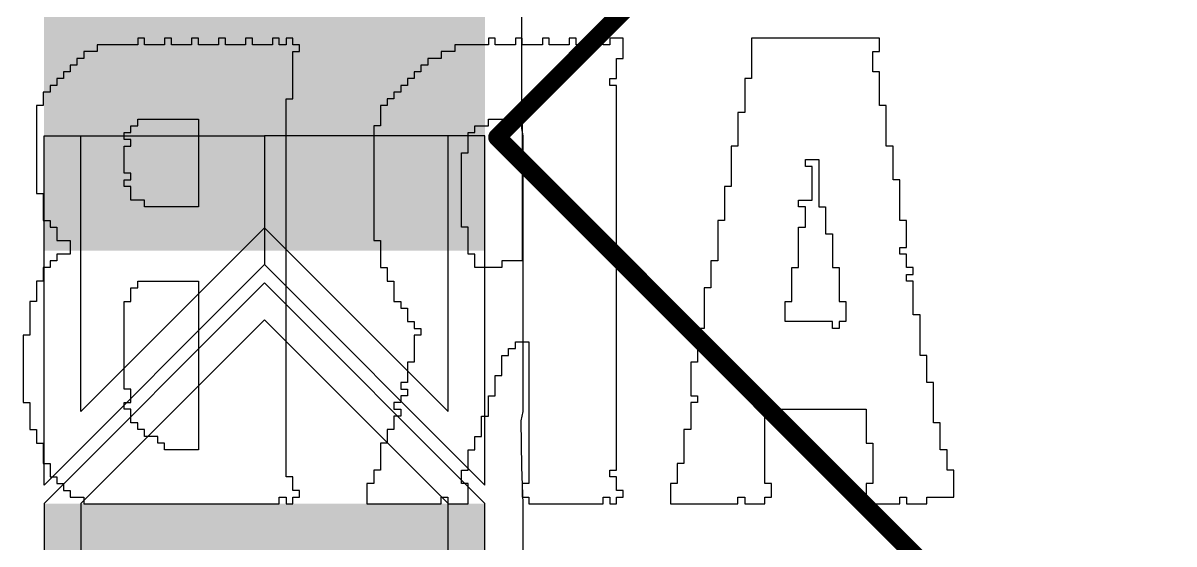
# Model space of a CAD drawing. Header units: millimetres. Extents: x 0 to 168, y 0 to 109.
# Drawn here: x 82.39 to 85.573, y 68.754 to 70.194 of the extents above; entities that cross this region are included whole.
import ezdxf

# ---------------------------------------------------------------- set-up
doc = ezdxf.new("R2010")
doc.units = ezdxf.units.MM
for name, color, linetype in [('BottomOverlay', 54, 'Continuous'), ('Mechanical15', 56, 'Continuous'), ('TopLayer', 1, 'Continuous'), ('TopPaste', 8, 'Continuous'), ('TopSolder', 216, 'Continuous')]:
    doc.layers.add(name, color=color, linetype=linetype)

# ---------------------------------------------------------------- blocks, each defined once
blk = doc.blocks.new('___________2')
at = {"layer": 'TopLayer'}
for points in [[(-1.26365, 0.508), (-0.45085, 0.508), (-0.45085, -0.508), (-1.26365, -0.508)], [(0.45085, 0.508), (1.26365, 0.508), (1.26365, -0.508), (0.45085, -0.508)]]:
    blk.add_hatch(color=1, dxfattribs=at).paths.add_polyline_path(points)
at = {"layer": 'TopPaste'}
for points in [[(-1.26365, 0.508), (-0.45085, 0.508), (-0.45085, -0.508), (-1.26365, -0.508)], [(0.45085, 0.508), (1.26365, 0.508), (1.26365, -0.508), (0.45085, -0.508)]]:
    blk.add_hatch(color=8, dxfattribs=at).paths.add_polyline_path(points)
at = {"layer": 'TopSolder'}
for points in [[(-1.36525, 0.6096), (-0.34925, 0.6096), (-0.34925, -0.6096), (-1.36525, -0.6096)], [(0.34925, 0.6096), (1.36525, 0.6096), (1.36525, -0.6096), (0.34925, -0.6096)]]:
    blk.add_hatch(color=216, dxfattribs=at).paths.add_polyline_path(points)
at = {"layer": 'TopLayer'}
for p, q in [((-0.60325, 0.508), (-0.60325, -0.508)), ((-0.34925, 0.508), (-0.60325, 0.508)), ((0.15875, 0), (-0.34925, 0.508)), ((0.41275, 0), (-0.09525, 0.508)), ((-0.09525, 0.508), (0.66675, 0.508)), ((0.66675, 0.508), (0.66675, 0)), ((-0.34925, -0.508), (0.15875, 0)), ((0.41275, 0), (-0.09525, -0.508)), ((0.66675, 0), (0.41275, 0)), ((0.66675, 0), (0.41275, 0)), ((0.66675, -0.508), (0.66675, 0)), ((-0.60325, -0.508), (-0.34925, -0.508)), ((-0.09525, -0.508), (0.66675, -0.508))]:
    blk.add_line(p, q, dxfattribs=at)
at = {"layer": 'TopPaste'}
for p, q in [((-0.60325, 0.508), (-0.60325, -0.508)), ((-0.34925, 0.508), (-0.60325, 0.508)), ((0.15875, 0), (-0.34925, 0.508)), ((0.41275, 0), (-0.09525, 0.508)), ((-0.09525, 0.508), (0.66675, 0.508)), ((0.66675, 0.508), (0.66675, 0)), ((-0.34925, -0.508), (0.15875, 0)), ((0.41275, 0), (-0.09525, -0.508)), ((0.66675, 0), (0.41275, 0)), ((0.66675, 0), (0.41275, 0)), ((0.66675, -0.508), (0.66675, 0)), ((-0.60325, -0.508), (-0.34925, -0.508)), ((-0.09525, -0.508), (0.66675, -0.508))]:
    blk.add_line(p, q, dxfattribs=at)
at = {"layer": 'TopSolder'}
for p, q in [((-0.60325, 0.6096), (-0.60325, -0.6096)), ((-0.34925, 0.6096), (-0.60325, 0.6096)), ((0.26035, 0), (-0.34925, 0.6096)), ((0.31115, 0), (-0.29845, 0.6096)), ((-0.29845, 0.6096), (0.66675, 0.6096)), ((0.66675, 0.6096), (0.66675, 0)), ((-0.34925, -0.6096), (0.26035, 0)), ((0.31115, 0), (-0.29845, -0.6096)), ((0.66675, 0), (0.31115, 0)), ((0.66675, 0), (0.31115, 0)), ((0.66675, -0.6096), (0.66675, 0)), ((-0.60325, -0.6096), (-0.34925, -0.6096)), ((-0.29845, -0.6096), (0.66675, -0.6096))]:
    blk.add_line(p, q, dxfattribs=at)
blk = doc.blocks.new('44ML_M_51')
at = {"layer": 'Mechanical15', "const_width": 0.05}
for points in [[(7.2, 7.2), (-7.2, 7.2)], [(7.2, 7.2), (7.2, -7.2)]]:
    blk.add_lwpolyline(points, dxfattribs=at)
at = {"layer": 'Mechanical15', "const_width": 0.025}
blk.add_lwpolyline([(7.1875, 7.2, 1), (7.2125, 7.2, 1)], format="xyb", close=True, dxfattribs=at)
blk.add_lwpolyline([(7.1875, 7.2, 1), (7.2125, 7.2, 1)], format="xyb", close=True, dxfattribs=at)

msp = doc.modelspace()

# ---------------------------------------------------------------- linework, layer by layer
at = {"layer": 'BottomOverlay'}
for p, q in [((82.7072, 70.1334), (82.5952, 70.1334)), ((82.5952, 70.1334), (82.5952, 70.1147)), ((82.7258, 70.152), (82.7072, 70.152)), ((82.7072, 70.152), (82.7072, 70.1334)), ((82.7258, 70.1334), (82.7258, 70.152)), ((82.7818, 70.1334), (82.7258, 70.1334)), ((82.8004, 70.152), (82.7818, 70.152)), ((82.7818, 70.152), (82.7818, 70.1334)), ((82.8004, 70.1334), (82.8004, 70.152)), ((82.8564, 70.1334), (82.8004, 70.1334)), ((82.875, 70.152), (82.8564, 70.152)), ((82.8564, 70.152), (82.8564, 70.1334)), ((82.875, 70.1334), (82.875, 70.152)), ((82.931, 70.1334), (82.875, 70.1334)), ((82.9497, 70.152), (82.931, 70.152)), ((82.931, 70.152), (82.931, 70.1334)), ((82.9497, 70.1334), (82.9497, 70.152)), ((83.0056, 70.1334), (82.9497, 70.1334)), ((83.0243, 70.152), (83.0056, 70.152)), ((83.0056, 70.152), (83.0056, 70.1334)), ((83.0243, 70.1334), (83.0243, 70.152)), ((83.0802, 70.1334), (83.0243, 70.1334)), ((83.0989, 70.152), (83.0802, 70.152)), ((83.0802, 70.152), (83.0802, 70.1334)), ((83.0989, 70.1334), (83.0989, 70.152)), ((83.1175, 70.1334), (83.0989, 70.1334)), ((83.1362, 70.152), (83.1175, 70.152)), ((83.1175, 70.152), (83.1175, 70.1334)), ((83.1362, 70.1334), (83.1362, 70.152)), ((83.1548, 70.1334), (83.1362, 70.1334)), ((83.1548, 70.1147), (83.1548, 70.1334)), ((83.6772, 70.1334), (83.5839, 70.1334)), ((83.5839, 70.1334), (83.5839, 70.1147)), ((83.6958, 70.152), (83.6772, 70.152)), ((83.6772, 70.152), (83.6772, 70.1334)), ((83.6958, 70.1334), (83.6958, 70.152)), ((83.7518, 70.1334), (83.6958, 70.1334)), ((83.7704, 70.152), (83.7518, 70.152)), ((83.7518, 70.152), (83.7518, 70.1334)), ((83.7704, 70.1334), (83.7704, 70.152)), ((83.8264, 70.1334), (83.7704, 70.1334)), ((83.845, 70.152), (83.8264, 70.152)), ((83.8264, 70.152), (83.8264, 70.1334)), ((83.845, 70.1334), (83.845, 70.152)), ((83.901, 70.1334), (83.845, 70.1334)), ((83.9197, 70.152), (83.901, 70.152)), ((83.901, 70.152), (83.901, 70.1334)), ((83.9197, 70.1334), (83.9197, 70.152)), ((83.9756, 70.1334), (83.9197, 70.1334)), ((83.9943, 70.152), (83.9756, 70.152)), ((83.9756, 70.152), (83.9756, 70.1334)), ((83.9943, 70.1334), (83.9943, 70.152)), ((84.0129, 70.1334), (83.9943, 70.1334)), ((84.0502, 70.152), (84.0129, 70.152)), ((84.0129, 70.152), (84.0129, 70.1334)), ((84.0502, 70.1334), (84.0502, 70.152)), ((84.0502, 70.1147), (84.0502, 70.1334)), ((84.7591, 70.152), (84.4047, 70.152)), ((84.4047, 70.152), (84.4047, 70.1334)), ((84.4047, 70.1334), (84.4047, 70.1147)), ((84.7591, 70.1334), (84.7591, 70.152)), ((84.7591, 70.1147), (84.7591, 70.1334)), ((82.5952, 70.1147), (82.5579, 70.1147)), ((82.5579, 70.1147), (82.5579, 70.0961)), ((83.1362, 70.0961), (83.1362, 70.1147)), ((83.1362, 70.1147), (83.1548, 70.1147)), ((83.5839, 70.1147), (83.5466, 70.1147)), ((83.5466, 70.1147), (83.5466, 70.0961)), ((84.0502, 70.0961), (84.0502, 70.1147)), ((84.4047, 70.1147), (84.4047, 70.0961)), ((84.7404, 70.0961), (84.7404, 70.1147)), ((84.7404, 70.1147), (84.7591, 70.1147)), ((82.5393, 70.0774), (82.5206, 70.0774)), ((82.5206, 70.0774), (82.5206, 70.0588)), ((82.5579, 70.0961), (82.5393, 70.0961)), ((82.5393, 70.0961), (82.5393, 70.0774)), ((83.1362, 70.0774), (83.1362, 70.0961)), ((83.1362, 70.0588), (83.1362, 70.0774)), ((83.5093, 70.0774), (83.4906, 70.0774)), ((83.4906, 70.0774), (83.4906, 70.0588)), ((83.5466, 70.0961), (83.5093, 70.0961)), ((83.5093, 70.0961), (83.5093, 70.0774)), ((84.0316, 70.0774), (84.0316, 70.0961)), ((84.0316, 70.0961), (84.0502, 70.0961)), ((84.0316, 70.0588), (84.0316, 70.0774)), ((84.4047, 70.0961), (84.4047, 70.0774)), ((84.4047, 70.0774), (84.4047, 70.0588)), ((84.7404, 70.0774), (84.7404, 70.0961)), ((84.7404, 70.0588), (84.7404, 70.0774)), ((82.502, 70.0401), (82.4833, 70.0401)), ((82.4833, 70.0401), (82.4833, 70.0214)), ((82.5206, 70.0588), (82.502, 70.0588)), ((82.502, 70.0588), (82.502, 70.0401)), ((83.1362, 70.0401), (83.1362, 70.0588)), ((83.1362, 70.0214), (83.1362, 70.0401)), ((83.472, 70.0401), (83.4533, 70.0401)), ((83.4533, 70.0401), (83.4533, 70.0214)), ((83.4906, 70.0588), (83.472, 70.0588)), ((83.472, 70.0588), (83.472, 70.0401)), ((84.0129, 70.0214), (84.0129, 70.0401)), ((84.0129, 70.0401), (84.0316, 70.0401)), ((84.0316, 70.0401), (84.0316, 70.0588)), ((84.4047, 70.0401), (84.386, 70.0401)), ((84.386, 70.0401), (84.386, 70.0214)), ((84.4047, 70.0588), (84.4047, 70.0401)), ((84.7591, 70.0588), (84.7404, 70.0588)), ((84.7591, 70.0401), (84.7591, 70.0588)), ((84.7591, 70.0214), (84.7591, 70.0401)), ((82.4647, 70.0028), (82.446, 70.0028)), ((82.446, 70.0028), (82.446, 69.9841)), ((82.4833, 70.0214), (82.4647, 70.0214)), ((82.4647, 70.0214), (82.4647, 70.0028)), ((83.1362, 70.0028), (83.1362, 70.0214)), ((83.1362, 69.9841), (83.1362, 70.0028)), ((83.4347, 70.0028), (83.416, 70.0028)), ((83.416, 70.0028), (83.416, 69.9841)), ((83.4533, 70.0214), (83.4347, 70.0214)), ((83.4347, 70.0214), (83.4347, 70.0028)), ((84.0316, 70.0214), (84.0129, 70.0214)), ((84.0316, 70.0028), (84.0316, 70.0214)), ((84.0316, 69.9841), (84.0316, 70.0028)), ((84.386, 70.0214), (84.386, 70.0028)), ((84.386, 70.0028), (84.386, 69.9841)), ((84.7591, 70.0028), (84.7591, 70.0214)), ((84.7591, 69.9841), (84.7591, 70.0028)), ((82.446, 69.9841), (82.446, 69.9655)), ((83.1175, 69.9655), (83.1175, 69.9841)), ((83.1175, 69.9841), (83.1362, 69.9841)), ((83.416, 69.9841), (83.3973, 69.9841)), ((83.3973, 69.9841), (83.3973, 69.9655)), ((84.0316, 69.9655), (84.0316, 69.9841)), ((84.386, 69.9841), (84.386, 69.9655)), ((84.7591, 69.9655), (84.7591, 69.9841)), ((82.446, 69.9655), (82.4273, 69.9655)), ((82.4273, 69.9655), (82.4273, 69.9468)), ((82.4273, 69.9468), (82.4273, 69.9282)), ((83.1175, 69.9468), (83.1175, 69.9655)), ((83.1175, 69.9282), (83.1175, 69.9468)), ((83.3973, 69.9655), (83.3787, 69.9655)), ((83.3787, 69.9655), (83.3787, 69.9468)), ((83.3787, 69.9468), (83.3787, 69.9282)), ((84.0316, 69.9468), (84.0316, 69.9655)), ((84.0316, 69.9282), (84.0316, 69.9468)), ((84.386, 69.9468), (84.3674, 69.9468)), ((84.3674, 69.9468), (84.3674, 69.9282)), ((84.386, 69.9655), (84.386, 69.9468)), ((84.7777, 69.9655), (84.7591, 69.9655)), ((84.7777, 69.9468), (84.7777, 69.9655)), ((84.7777, 69.9282), (84.7777, 69.9468)), ((82.4273, 69.9282), (82.4273, 69.9095)), ((82.4273, 69.9095), (82.4273, 69.8909)), ((82.6885, 69.8909), (82.6885, 69.9095)), ((82.6885, 69.9095), (82.7072, 69.9095)), ((82.7072, 69.9095), (82.7072, 69.9282)), ((82.7072, 69.9282), (82.875, 69.9282)), ((82.875, 69.9282), (82.875, 69.9095)), ((82.875, 69.9095), (82.875, 69.8909)), ((83.1175, 69.9095), (83.1175, 69.9282)), ((83.1175, 69.8909), (83.1175, 69.9095)), ((83.3787, 69.9095), (83.36, 69.9095)), ((83.36, 69.9095), (83.36, 69.8909)), ((83.3787, 69.9282), (83.3787, 69.9095)), ((83.6398, 69.8909), (83.6398, 69.9095)), ((83.6398, 69.9095), (83.6772, 69.9095)), ((83.6772, 69.9095), (83.6772, 69.9282)), ((83.6772, 69.9282), (83.7704, 69.9282)), ((83.7704, 69.9282), (83.7704, 69.9095)), ((83.7704, 69.9095), (83.7704, 69.8909)), ((84.0316, 69.9095), (84.0316, 69.9282)), ((84.0316, 69.8909), (84.0316, 69.9095)), ((84.3674, 69.9282), (84.3674, 69.9095)), ((84.3674, 69.9095), (84.3674, 69.8909)), ((84.7777, 69.9095), (84.7777, 69.9282)), ((84.7777, 69.8909), (84.7777, 69.9095)), ((82.4273, 69.8909), (82.4273, 69.8722)), ((82.6698, 69.8722), (82.6698, 69.8909)), ((82.6698, 69.8909), (82.6885, 69.8909)), ((82.875, 69.8909), (82.875, 69.8722)), ((83.1175, 69.8722), (83.1175, 69.8909)), ((83.36, 69.8909), (83.36, 69.8722)), ((83.6212, 69.8722), (83.6212, 69.8909)), ((83.6212, 69.8909), (83.6398, 69.8909)), ((83.7704, 69.8909), (83.7704, 69.8722)), ((84.0316, 69.8722), (84.0316, 69.8909)), ((84.3674, 69.8909), (84.3674, 69.8722)), ((84.7777, 69.8722), (84.7777, 69.8909)), ((82.4273, 69.8722), (82.4273, 69.8536)), ((82.4273, 69.8536), (82.4273, 69.8349)), ((82.6885, 69.8722), (82.6698, 69.8722)), ((82.6698, 69.8349), (82.6698, 69.8536)), ((82.6698, 69.8536), (82.6885, 69.8536)), ((82.6885, 69.8536), (82.6885, 69.8722)), ((82.875, 69.8722), (82.875, 69.8536)), ((82.875, 69.8536), (82.875, 69.8349)), ((83.1175, 69.8536), (83.1175, 69.8722)), ((83.1175, 69.8349), (83.1175, 69.8536)), ((83.36, 69.8722), (83.36, 69.8536)), ((83.36, 69.8536), (83.36, 69.8349)), ((83.6212, 69.8536), (83.6212, 69.8722)), ((83.6212, 69.8349), (83.6212, 69.8536)), ((83.7704, 69.8722), (83.7704, 69.8536)), ((83.7704, 69.8536), (83.7704, 69.8349)), ((84.0316, 69.8536), (84.0316, 69.8722)), ((84.0316, 69.8349), (84.0316, 69.8536)), ((84.3674, 69.8536), (84.3487, 69.8536)), ((84.3487, 69.8536), (84.3487, 69.8349)), ((84.3674, 69.8722), (84.3674, 69.8536)), ((84.7777, 69.8536), (84.7777, 69.8722)), ((84.7964, 69.8536), (84.7777, 69.8536)), ((84.7964, 69.8349), (84.7964, 69.8536)), ((82.4273, 69.8349), (82.4273, 69.8163)), ((82.4273, 69.8163), (82.4273, 69.7976)), ((82.6698, 69.8163), (82.6698, 69.8349)), ((82.6698, 69.7976), (82.6698, 69.8163)), ((82.875, 69.8349), (82.875, 69.8163)), ((82.875, 69.8163), (82.875, 69.7976)), ((83.1175, 69.8163), (83.1175, 69.8349)), ((83.1175, 69.7976), (83.1175, 69.8163)), ((83.36, 69.8349), (83.36, 69.8163)), ((83.36, 69.8163), (83.36, 69.7976)), ((83.6025, 69.8163), (83.6025, 69.8349)), ((83.6025, 69.8349), (83.6212, 69.8349)), ((83.6025, 69.7976), (83.6025, 69.8163)), ((83.7704, 69.8349), (83.7704, 69.8163)), ((83.7704, 69.8163), (83.7704, 69.7976)), ((84.0316, 69.8163), (84.0316, 69.8349)), ((84.0316, 69.7976), (84.0316, 69.8163)), ((84.3487, 69.8349), (84.3487, 69.8163)), ((84.3487, 69.8163), (84.3487, 69.7976)), ((84.5539, 69.7976), (84.5539, 69.8163)), ((84.5539, 69.8163), (84.5912, 69.8163)), ((84.5912, 69.8163), (84.5912, 69.7976)), ((84.7964, 69.8163), (84.7964, 69.8349)), ((84.7964, 69.7976), (84.7964, 69.8163)), ((82.4273, 69.7976), (82.4273, 69.779)), ((82.4273, 69.779), (82.4273, 69.7603)), ((82.6698, 69.779), (82.6698, 69.7976)), ((82.6885, 69.779), (82.6698, 69.779)), ((82.6885, 69.7603), (82.6885, 69.779)), ((82.875, 69.7976), (82.875, 69.779)), ((82.875, 69.779), (82.875, 69.7603)), ((83.1175, 69.779), (83.1175, 69.7976)), ((83.1175, 69.7603), (83.1175, 69.779)), ((83.36, 69.7976), (83.36, 69.779)), ((83.36, 69.779), (83.36, 69.7603)), ((83.6025, 69.779), (83.6025, 69.7976)), ((83.6025, 69.7603), (83.6025, 69.779)), ((83.7704, 69.7976), (83.7704, 69.779)), ((83.7704, 69.779), (83.7704, 69.7603)), ((84.0316, 69.779), (84.0316, 69.7976)), ((84.0316, 69.7603), (84.0316, 69.779)), ((84.3487, 69.7976), (84.3487, 69.779)), ((84.3487, 69.779), (84.3487, 69.7603)), ((84.5725, 69.7976), (84.5539, 69.7976)), ((84.5725, 69.779), (84.5725, 69.7976)), ((84.5725, 69.7603), (84.5725, 69.779)), ((84.5912, 69.7976), (84.5912, 69.779)), ((84.5912, 69.779), (84.5912, 69.7603)), ((84.7964, 69.779), (84.7964, 69.7976)), ((84.7964, 69.7603), (84.7964, 69.779)), ((82.4273, 69.7603), (82.4273, 69.7416)), ((82.6698, 69.7416), (82.6698, 69.7603)), ((82.6698, 69.7603), (82.6885, 69.7603)), ((82.875, 69.7603), (82.875, 69.7416)), ((83.1175, 69.7416), (83.1175, 69.7603)), ((83.36, 69.7603), (83.36, 69.7416)), ((83.6025, 69.7416), (83.6025, 69.7603)), ((83.7704, 69.7603), (83.7704, 69.7416)), ((84.0316, 69.7416), (84.0316, 69.7603)), ((84.3487, 69.7603), (84.3487, 69.7416)), ((84.5725, 69.7416), (84.5725, 69.7603)), ((84.5912, 69.7603), (84.5912, 69.7416)), ((84.815, 69.7603), (84.7964, 69.7603)), ((84.815, 69.7416), (84.815, 69.7603)), ((82.4273, 69.7416), (82.4273, 69.723)), ((82.4273, 69.723), (82.446, 69.723)), ((82.446, 69.723), (82.446, 69.7043)), ((82.6885, 69.7416), (82.6698, 69.7416)), ((82.6885, 69.723), (82.6885, 69.7416)), ((82.6885, 69.7043), (82.6885, 69.723)), ((82.875, 69.7416), (82.875, 69.723)), ((82.875, 69.723), (82.875, 69.7043)), ((83.1175, 69.723), (83.1175, 69.7416)), ((83.1175, 69.7043), (83.1175, 69.723)), ((83.36, 69.7416), (83.36, 69.723)), ((83.36, 69.723), (83.36, 69.7043)), ((83.6025, 69.723), (83.6025, 69.7416)), ((83.6025, 69.7043), (83.6025, 69.723)), ((83.7704, 69.7416), (83.7704, 69.723)), ((83.7704, 69.723), (83.7704, 69.7043)), ((84.0316, 69.723), (84.0316, 69.7416)), ((84.0316, 69.7043), (84.0316, 69.723)), ((84.3487, 69.7416), (84.33, 69.7416)), ((84.33, 69.7416), (84.33, 69.723)), ((84.33, 69.723), (84.33, 69.7043)), ((84.5725, 69.723), (84.5725, 69.7416)), ((84.5725, 69.7043), (84.5725, 69.723)), ((84.5912, 69.7416), (84.5912, 69.723)), ((84.5912, 69.723), (84.5912, 69.7043)), ((84.815, 69.723), (84.815, 69.7416)), ((84.815, 69.7043), (84.815, 69.723)), ((82.446, 69.7043), (82.446, 69.6857)), ((82.446, 69.6857), (82.446, 69.667)), ((82.7258, 69.7043), (82.6885, 69.7043)), ((82.7258, 69.6857), (82.7258, 69.7043)), ((82.875, 69.6857), (82.7258, 69.6857)), ((82.875, 69.7043), (82.875, 69.6857)), ((83.1175, 69.6857), (83.1175, 69.7043)), ((83.1175, 69.667), (83.1175, 69.6857)), ((83.36, 69.7043), (83.36, 69.6857)), ((83.36, 69.6857), (83.36, 69.667)), ((83.6025, 69.6857), (83.6025, 69.7043)), ((83.6025, 69.667), (83.6025, 69.6857)), ((83.7704, 69.7043), (83.7704, 69.6857)), ((83.7704, 69.6857), (83.7704, 69.667)), ((84.0316, 69.6857), (84.0316, 69.7043)), ((84.0316, 69.667), (84.0316, 69.6857)), ((84.33, 69.7043), (84.33, 69.6857)), ((84.33, 69.6857), (84.33, 69.667)), ((84.5352, 69.6857), (84.5352, 69.7043)), ((84.5352, 69.7043), (84.5725, 69.7043)), ((84.5539, 69.6857), (84.5352, 69.6857)), ((84.5539, 69.667), (84.5539, 69.6857)), ((84.5912, 69.7043), (84.5912, 69.6857)), ((84.5912, 69.6857), (84.6099, 69.6857)), ((84.6099, 69.6857), (84.6099, 69.667)), ((84.815, 69.6857), (84.815, 69.7043)), ((84.815, 69.667), (84.815, 69.6857)), ((82.446, 69.667), (82.446, 69.6484)), ((83.1175, 69.6484), (83.1175, 69.667)), ((83.36, 69.667), (83.36, 69.6484)), ((83.6025, 69.6484), (83.6025, 69.667)), ((83.7704, 69.667), (83.7704, 69.6484)), ((84.0316, 69.6484), (84.0316, 69.667)), ((84.33, 69.667), (84.33, 69.6484)), ((84.5539, 69.6484), (84.5539, 69.667)), ((84.6099, 69.667), (84.6099, 69.6484)), ((84.815, 69.6484), (84.815, 69.667)), ((82.446, 69.6484), (82.4647, 69.6484)), ((82.4647, 69.6484), (82.4647, 69.6297)), ((82.4647, 69.6297), (82.4833, 69.6297)), ((82.4833, 69.6297), (82.4833, 69.6111)), ((83.1175, 69.6297), (83.1175, 69.6484)), ((83.1175, 69.6111), (83.1175, 69.6297)), ((83.36, 69.6484), (83.36, 69.6297)), ((83.36, 69.6297), (83.36, 69.6111)), ((83.6025, 69.6297), (83.6025, 69.6484)), ((83.6212, 69.6297), (83.6025, 69.6297)), ((83.6212, 69.6111), (83.6212, 69.6297)), ((83.7704, 69.6484), (83.7704, 69.6297)), ((83.7704, 69.6297), (83.7704, 69.6111)), ((84.0316, 69.6297), (84.0316, 69.6484)), ((84.0316, 69.6111), (84.0316, 69.6297)), ((84.33, 69.6484), (84.3114, 69.6484)), ((84.3114, 69.6484), (84.3114, 69.6297)), ((84.3114, 69.6297), (84.3114, 69.6111)), ((84.5352, 69.6111), (84.5352, 69.6297)), ((84.5352, 69.6297), (84.5539, 69.6297)), ((84.5539, 69.6297), (84.5539, 69.6484)), ((84.6099, 69.6484), (84.6099, 69.6297)), ((84.6099, 69.6297), (84.6099, 69.6111)), ((84.8337, 69.6484), (84.815, 69.6484)), ((84.8337, 69.6297), (84.8337, 69.6484)), ((84.8337, 69.6111), (84.8337, 69.6297)), ((82.4833, 69.6111), (82.4833, 69.5924)), ((82.4833, 69.5924), (82.5206, 69.5924)), ((82.5206, 69.5924), (82.5206, 69.5738)), ((83.1175, 69.5924), (83.1175, 69.6111)), ((83.1175, 69.5738), (83.1175, 69.5924)), ((83.36, 69.6111), (83.36, 69.5924)), ((83.36, 69.5924), (83.3787, 69.5924)), ((83.3787, 69.5924), (83.3787, 69.5738)), ((83.6212, 69.5924), (83.6212, 69.6111)), ((83.6212, 69.5738), (83.6212, 69.5924)), ((83.7704, 69.6111), (83.7704, 69.5924)), ((83.7704, 69.5924), (83.7704, 69.5738)), ((84.0316, 69.5924), (84.0316, 69.6111)), ((84.0316, 69.5738), (84.0316, 69.5924)), ((84.3114, 69.6111), (84.3114, 69.5924)), ((84.3114, 69.5924), (84.3114, 69.5738)), ((84.5352, 69.5924), (84.5352, 69.6111)), ((84.5352, 69.5738), (84.5352, 69.5924)), ((84.6099, 69.6111), (84.6285, 69.6111)), ((84.6285, 69.6111), (84.6285, 69.5924)), ((84.6285, 69.5924), (84.6285, 69.5738)), ((84.8337, 69.5924), (84.8337, 69.6111)), ((84.8337, 69.5738), (84.8337, 69.5924)), ((82.5206, 69.5738), (82.5206, 69.5551)), ((83.1175, 69.5551), (83.1175, 69.5738)), ((83.3787, 69.5738), (83.3787, 69.5551)), ((83.6212, 69.5551), (83.6212, 69.5738)), ((83.7704, 69.5738), (83.7704, 69.5551)), ((84.0316, 69.5551), (84.0316, 69.5738)), ((84.3114, 69.5738), (84.3114, 69.5551)), ((84.5352, 69.5551), (84.5352, 69.5738)), ((84.6285, 69.5738), (84.6285, 69.5551)), ((84.815, 69.5551), (84.815, 69.5738)), ((84.815, 69.5738), (84.8337, 69.5738)), ((82.4833, 69.5364), (82.4647, 69.5364)), ((82.4647, 69.5364), (82.4647, 69.5178)), ((82.5206, 69.5551), (82.4833, 69.5551)), ((82.4833, 69.5551), (82.4833, 69.5364)), ((83.1175, 69.5364), (83.1175, 69.5551)), ((83.1175, 69.5178), (83.1175, 69.5364)), ((83.3787, 69.5551), (83.3787, 69.5364)), ((83.3787, 69.5364), (83.3787, 69.5178)), ((83.6398, 69.5551), (83.6212, 69.5551)), ((83.6398, 69.5364), (83.6398, 69.5551)), ((83.6398, 69.5178), (83.6398, 69.5364)), ((83.7704, 69.5364), (83.7145, 69.5364)), ((83.7145, 69.5364), (83.7145, 69.5178)), ((83.7704, 69.5551), (83.7704, 69.5364)), ((84.0316, 69.5364), (84.0316, 69.5551)), ((84.0316, 69.5178), (84.0316, 69.5364)), ((84.3114, 69.5364), (84.2927, 69.5364)), ((84.2927, 69.5364), (84.2927, 69.5178)), ((84.3114, 69.5551), (84.3114, 69.5364)), ((84.5352, 69.5364), (84.5352, 69.5551)), ((84.5352, 69.5178), (84.5352, 69.5364)), ((84.6285, 69.5551), (84.6285, 69.5364)), ((84.6285, 69.5364), (84.6285, 69.5178)), ((84.8337, 69.5551), (84.815, 69.5551)), ((84.8337, 69.5364), (84.8337, 69.5551)), ((84.8337, 69.5178), (84.8337, 69.5364)), ((82.4647, 69.5178), (82.446, 69.5178)), ((82.446, 69.5178), (82.446, 69.4991)), ((82.446, 69.4991), (82.446, 69.4805)), ((83.1175, 69.4991), (83.1175, 69.5178)), ((83.1175, 69.4805), (83.1175, 69.4991)), ((83.3787, 69.5178), (83.3973, 69.5178)), ((83.3973, 69.5178), (83.3973, 69.4991)), ((83.3973, 69.4991), (83.3973, 69.4805)), ((83.7145, 69.5178), (83.6398, 69.5178)), ((84.0316, 69.4991), (84.0316, 69.5178)), ((84.0316, 69.4805), (84.0316, 69.4991)), ((84.2927, 69.5178), (84.2927, 69.4991)), ((84.2927, 69.4991), (84.2927, 69.4805)), ((84.5166, 69.4991), (84.5166, 69.5178)), ((84.5166, 69.5178), (84.5352, 69.5178)), ((84.5166, 69.4805), (84.5166, 69.4991)), ((84.6285, 69.5178), (84.6472, 69.5178)), ((84.6472, 69.5178), (84.6472, 69.4991)), ((84.6472, 69.4991), (84.6472, 69.4805)), ((84.8524, 69.5178), (84.8337, 69.5178)), ((84.8337, 69.4805), (84.8337, 69.4991)), ((84.8337, 69.4991), (84.8524, 69.4991)), ((84.8524, 69.4991), (84.8524, 69.5178)), ((82.446, 69.4805), (82.4273, 69.4805)), ((82.4273, 69.4805), (82.4273, 69.4618)), ((82.4273, 69.4618), (82.4273, 69.4432)), ((82.6885, 69.4432), (82.6885, 69.4618)), ((82.6885, 69.4618), (82.7072, 69.4618)), ((82.7072, 69.4618), (82.7072, 69.4805)), ((82.7072, 69.4805), (82.875, 69.4805)), ((82.875, 69.4805), (82.875, 69.4618)), ((82.875, 69.4618), (82.875, 69.4432)), ((83.1175, 69.4618), (83.1175, 69.4805)), ((83.1175, 69.4432), (83.1175, 69.4618)), ((83.3973, 69.4805), (83.416, 69.4805)), ((83.416, 69.4805), (83.416, 69.4618)), ((83.416, 69.4618), (83.416, 69.4432)), ((84.0316, 69.4618), (84.0316, 69.4805)), ((84.0316, 69.4432), (84.0316, 69.4618)), ((84.2927, 69.4618), (84.2741, 69.4618)), ((84.2741, 69.4618), (84.2741, 69.4432)), ((84.2927, 69.4805), (84.2927, 69.4618)), ((84.5166, 69.4618), (84.5166, 69.4805)), ((84.5166, 69.4432), (84.5166, 69.4618)), ((84.6472, 69.4805), (84.6472, 69.4618)), ((84.6472, 69.4618), (84.6472, 69.4432)), ((84.8524, 69.4805), (84.8337, 69.4805)), ((84.8524, 69.4618), (84.8524, 69.4805)), ((84.8524, 69.4432), (84.8524, 69.4618)), ((82.4273, 69.4432), (82.4273, 69.4245)), ((82.6885, 69.4245), (82.6885, 69.4432)), ((82.875, 69.4432), (82.875, 69.4245)), ((83.1175, 69.4245), (83.1175, 69.4432)), ((83.416, 69.4432), (83.416, 69.4245)), ((84.0316, 69.4245), (84.0316, 69.4432)), ((84.2741, 69.4432), (84.2741, 69.4245)), ((84.5166, 69.4245), (84.5166, 69.4432)), ((84.6472, 69.4432), (84.6472, 69.4245)), ((84.8524, 69.4245), (84.8524, 69.4432)), ((82.4273, 69.4245), (82.4087, 69.4245)), ((82.4087, 69.4245), (82.4087, 69.4059)), ((82.4087, 69.4059), (82.4087, 69.3872)), ((82.6698, 69.4059), (82.6698, 69.4245)), ((82.6698, 69.4245), (82.6885, 69.4245)), ((82.6698, 69.3872), (82.6698, 69.4059)), ((82.875, 69.4245), (82.875, 69.4059)), ((82.875, 69.4059), (82.875, 69.3872)), ((83.1175, 69.4059), (83.1175, 69.4245)), ((83.1175, 69.3872), (83.1175, 69.4059)), ((83.416, 69.4245), (83.4347, 69.4245)), ((83.4347, 69.4245), (83.4347, 69.4059)), ((83.4347, 69.4059), (83.4533, 69.4059)), ((83.4533, 69.4059), (83.4533, 69.3872)), ((84.0316, 69.4059), (84.0316, 69.4245)), ((84.0316, 69.3872), (84.0316, 69.4059)), ((84.2741, 69.4245), (84.2741, 69.4059)), ((84.2741, 69.4059), (84.2741, 69.3872)), ((84.4979, 69.4059), (84.4979, 69.4245)), ((84.4979, 69.4245), (84.5166, 69.4245)), ((84.4979, 69.3872), (84.4979, 69.4059)), ((84.6472, 69.4245), (84.6658, 69.4245)), ((84.6658, 69.4245), (84.6658, 69.4059)), ((84.6658, 69.4059), (84.6658, 69.3872)), ((84.8524, 69.4059), (84.8524, 69.4245)), ((84.8524, 69.3872), (84.8524, 69.4059)), ((82.4087, 69.3872), (82.4087, 69.3686)), ((82.4087, 69.3686), (82.4087, 69.3499)), ((82.6698, 69.3686), (82.6698, 69.3872)), ((82.6698, 69.3499), (82.6698, 69.3686)), ((82.875, 69.3872), (82.875, 69.3686)), ((82.875, 69.3686), (82.875, 69.3499)), ((83.1175, 69.3686), (83.1175, 69.3872)), ((83.1175, 69.3499), (83.1175, 69.3686)), ((83.4533, 69.3872), (83.4533, 69.3686)), ((83.4533, 69.3686), (83.472, 69.3686)), ((83.472, 69.3686), (83.472, 69.3499)), ((84.0316, 69.3686), (84.0316, 69.3872)), ((84.0316, 69.3499), (84.0316, 69.3686)), ((84.2741, 69.3872), (84.2741, 69.3686)), ((84.2741, 69.3686), (84.2741, 69.3499)), ((84.4979, 69.3686), (84.4979, 69.3872)), ((84.6285, 69.3686), (84.4979, 69.3686)), ((84.6285, 69.3499), (84.6285, 69.3686)), ((84.6658, 69.3686), (84.6472, 69.3686)), ((84.6472, 69.3686), (84.6472, 69.3499)), ((84.6658, 69.3872), (84.6658, 69.3686)), ((84.871, 69.3872), (84.8524, 69.3872)), ((84.871, 69.3686), (84.871, 69.3872)), ((84.871, 69.3499), (84.871, 69.3686)), ((82.4087, 69.3499), (82.4087, 69.3313)), ((82.6698, 69.3313), (82.6698, 69.3499)), ((82.875, 69.3499), (82.875, 69.3313)), ((83.1175, 69.3313), (83.1175, 69.3499)), ((83.472, 69.3499), (83.4906, 69.3499)), ((83.4906, 69.3499), (83.4906, 69.3313)), ((84.0316, 69.3313), (84.0316, 69.3499)), ((84.2741, 69.3499), (84.2554, 69.3499)), ((84.2554, 69.3499), (84.2554, 69.3313)), ((84.6472, 69.3499), (84.6285, 69.3499)), ((84.871, 69.3313), (84.871, 69.3499)), ((82.4087, 69.3313), (82.39, 69.3313)), ((82.39, 69.3313), (82.39, 69.3126)), ((82.39, 69.3126), (82.39, 69.2939)), ((82.6698, 69.3126), (82.6698, 69.3313)), ((82.6698, 69.2939), (82.6698, 69.3126)), ((82.875, 69.3313), (82.875, 69.3126)), ((82.875, 69.3126), (82.875, 69.2939)), ((83.1175, 69.3126), (83.1175, 69.3313)), ((83.1175, 69.2939), (83.1175, 69.3126)), ((83.4906, 69.3313), (83.472, 69.3313)), ((83.472, 69.3313), (83.472, 69.3126)), ((83.472, 69.3126), (83.472, 69.2939)), ((83.7518, 69.2939), (83.7518, 69.3126)), ((83.7518, 69.3126), (83.7891, 69.3126)), ((83.7891, 69.3126), (83.7891, 69.2939)), ((84.0316, 69.3126), (84.0316, 69.3313)), ((84.0316, 69.2939), (84.0316, 69.3126)), ((84.2554, 69.3313), (84.2554, 69.3126)), ((84.2554, 69.3126), (84.2554, 69.2939)), ((84.871, 69.3126), (84.871, 69.3313)), ((84.871, 69.2939), (84.871, 69.3126)), ((82.39, 69.2939), (82.39, 69.2753)), ((82.39, 69.2753), (82.39, 69.2566)), ((82.6698, 69.2753), (82.6698, 69.2939)), ((82.6698, 69.2566), (82.6698, 69.2753)), ((82.875, 69.2939), (82.875, 69.2753)), ((82.875, 69.2753), (82.875, 69.2566)), ((83.1175, 69.2753), (83.1175, 69.2939)), ((83.1175, 69.2566), (83.1175, 69.2753)), ((83.472, 69.2939), (83.472, 69.2753)), ((83.472, 69.2753), (83.472, 69.2566)), ((83.7145, 69.2566), (83.7145, 69.2753)), ((83.7145, 69.2753), (83.7331, 69.2753)), ((83.7331, 69.2753), (83.7331, 69.2939)), ((83.7331, 69.2939), (83.7518, 69.2939)), ((83.7891, 69.2939), (83.7891, 69.2753)), ((83.7891, 69.2753), (83.7891, 69.2566)), ((84.0316, 69.2753), (84.0316, 69.2939)), ((84.0316, 69.2566), (84.0316, 69.2753)), ((84.2554, 69.2939), (84.2554, 69.2753)), ((84.2554, 69.2753), (84.2554, 69.2566)), ((84.871, 69.2753), (84.871, 69.2939)), ((84.8897, 69.2753), (84.871, 69.2753)), ((84.8897, 69.2566), (84.8897, 69.2753)), ((82.39, 69.2566), (82.39, 69.238)), ((82.39, 69.238), (82.39, 69.2193)), ((82.6698, 69.238), (82.6698, 69.2566)), ((82.6698, 69.2193), (82.6698, 69.238)), ((82.875, 69.2566), (82.875, 69.238)), ((82.875, 69.238), (82.875, 69.2193)), ((83.1175, 69.238), (83.1175, 69.2566)), ((83.1175, 69.2193), (83.1175, 69.238)), ((83.472, 69.2566), (83.4533, 69.2566)), ((83.4533, 69.2566), (83.4533, 69.238)), ((83.4533, 69.238), (83.4533, 69.2193)), ((83.7145, 69.238), (83.7145, 69.2566)), ((83.7145, 69.2193), (83.7145, 69.238)), ((83.7891, 69.2566), (83.7891, 69.238)), ((83.7891, 69.238), (83.7891, 69.2193)), ((84.0316, 69.238), (84.0316, 69.2566)), ((84.0316, 69.2193), (84.0316, 69.238)), ((84.2554, 69.2566), (84.2368, 69.2566)), ((84.2368, 69.2566), (84.2368, 69.238)), ((84.2368, 69.238), (84.2368, 69.2193)), ((84.8897, 69.238), (84.8897, 69.2566)), ((84.8897, 69.2193), (84.8897, 69.238)), ((82.39, 69.2193), (82.39, 69.2007)), ((82.6698, 69.2007), (82.6698, 69.2193)), ((82.875, 69.2193), (82.875, 69.2007)), ((83.1175, 69.2007), (83.1175, 69.2193)), ((83.4533, 69.2193), (83.4533, 69.2007)), ((83.6958, 69.2007), (83.6958, 69.2193)), ((83.6958, 69.2193), (83.7145, 69.2193)), ((83.7891, 69.2193), (83.7891, 69.2007)), ((84.0316, 69.2007), (84.0316, 69.2193)), ((84.2368, 69.2193), (84.2368, 69.2007)), ((84.8897, 69.2007), (84.8897, 69.2193)), ((82.39, 69.2007), (82.39, 69.182)), ((82.39, 69.182), (82.39, 69.1634)), ((82.6698, 69.182), (82.6698, 69.2007)), ((82.6885, 69.182), (82.6698, 69.182)), ((82.6885, 69.1634), (82.6885, 69.182)), ((82.875, 69.2007), (82.875, 69.182)), ((82.875, 69.182), (82.875, 69.1634)), ((83.1175, 69.182), (83.1175, 69.2007)), ((83.1175, 69.1634), (83.1175, 69.182)), ((83.4533, 69.2007), (83.4347, 69.2007)), ((83.4347, 69.2007), (83.4347, 69.182)), ((83.4347, 69.182), (83.4533, 69.182)), ((83.4533, 69.182), (83.4533, 69.1634)), ((83.6958, 69.182), (83.6958, 69.2007)), ((83.6958, 69.1634), (83.6958, 69.182)), ((83.7891, 69.2007), (83.7891, 69.182)), ((83.7891, 69.182), (83.7891, 69.1634)), ((84.0316, 69.182), (84.0316, 69.2007)), ((84.0316, 69.1634), (84.0316, 69.182)), ((84.2368, 69.2007), (84.2368, 69.182)), ((84.2368, 69.182), (84.2368, 69.1634)), ((84.9083, 69.2007), (84.8897, 69.2007)), ((84.9083, 69.182), (84.9083, 69.2007)), ((84.9083, 69.1634), (84.9083, 69.182)), ((82.39, 69.1634), (82.39, 69.1447)), ((82.39, 69.1447), (82.4087, 69.1447)), ((82.4087, 69.1447), (82.4087, 69.1261)), ((82.6698, 69.1261), (82.6698, 69.1447)), ((82.6698, 69.1447), (82.6885, 69.1447)), ((82.6885, 69.1447), (82.6885, 69.1634)), ((82.875, 69.1634), (82.875, 69.1447)), ((82.875, 69.1447), (82.875, 69.1261)), ((83.1175, 69.1447), (83.1175, 69.1634)), ((83.1175, 69.1261), (83.1175, 69.1447)), ((83.4347, 69.1447), (83.416, 69.1447)), ((83.416, 69.1447), (83.416, 69.1261)), ((83.4533, 69.1634), (83.4347, 69.1634)), ((83.4347, 69.1634), (83.4347, 69.1447)), ((83.6772, 69.1447), (83.6772, 69.1634)), ((83.6772, 69.1634), (83.6958, 69.1634)), ((83.6772, 69.1261), (83.6772, 69.1447)), ((83.7891, 69.1634), (83.7891, 69.1447)), ((83.7891, 69.1447), (83.7891, 69.1261)), ((84.0316, 69.1447), (84.0316, 69.1634)), ((84.0316, 69.1261), (84.0316, 69.1447)), ((84.2368, 69.1634), (84.2554, 69.1634)), ((84.2554, 69.1447), (84.2368, 69.1447)), ((84.2368, 69.1447), (84.2368, 69.1261)), ((84.2554, 69.1634), (84.2554, 69.1447)), ((84.9083, 69.1447), (84.9083, 69.1634)), ((84.9083, 69.1261), (84.9083, 69.1447)), ((82.4087, 69.1261), (82.4087, 69.1074)), ((82.6885, 69.1261), (82.6698, 69.1261)), ((82.6885, 69.1074), (82.6885, 69.1261)), ((82.875, 69.1261), (82.875, 69.1074)), ((83.1175, 69.1074), (83.1175, 69.1261)), ((83.416, 69.1261), (83.4347, 69.1261)), ((83.4347, 69.1261), (83.4347, 69.1074)), ((83.6772, 69.1074), (83.6772, 69.1261)), ((83.7891, 69.1261), (83.7891, 69.1074)), ((84.0316, 69.1074), (84.0316, 69.1261)), ((84.2368, 69.1261), (84.2368, 69.1074)), ((84.4606, 69.1074), (84.4606, 69.1261)), ((84.4606, 69.1261), (84.7218, 69.1261)), ((84.7218, 69.1261), (84.7218, 69.1074)), ((84.9083, 69.1074), (84.9083, 69.1261)), ((82.4087, 69.1074), (82.4087, 69.0888)), ((82.4087, 69.0888), (82.4087, 69.0701)), ((82.6885, 69.0888), (82.6885, 69.1074)), ((82.7072, 69.0888), (82.6885, 69.0888)), ((82.7072, 69.0701), (82.7072, 69.0888)), ((82.875, 69.1074), (82.875, 69.0888)), ((82.875, 69.0888), (82.875, 69.0701)), ((83.1175, 69.0888), (83.1175, 69.1074)), ((83.1175, 69.0701), (83.1175, 69.0888)), ((83.4347, 69.1074), (83.416, 69.1074)), ((83.416, 69.1074), (83.416, 69.0888)), ((83.416, 69.0888), (83.416, 69.0701)), ((83.6585, 69.0888), (83.6585, 69.1074)), ((83.6585, 69.1074), (83.6772, 69.1074)), ((83.6585, 69.0701), (83.6585, 69.0888)), ((83.7891, 69.1074), (83.7891, 69.0888)), ((83.7891, 69.0888), (83.7891, 69.0701)), ((84.0316, 69.0888), (84.0316, 69.1074)), ((84.0316, 69.0701), (84.0316, 69.0888)), ((84.2368, 69.1074), (84.2368, 69.0888)), ((84.2368, 69.0888), (84.2368, 69.0701)), ((84.442, 69.0888), (84.442, 69.1074)), ((84.442, 69.1074), (84.4606, 69.1074)), ((84.442, 69.0701), (84.442, 69.0888)), ((84.7218, 69.1074), (84.7218, 69.0888)), ((84.7218, 69.0888), (84.7218, 69.0701)), ((84.9083, 69.0888), (84.9083, 69.1074)), ((84.927, 69.0888), (84.9083, 69.0888)), ((84.927, 69.0701), (84.927, 69.0888)), ((82.4087, 69.0701), (82.4273, 69.0701)), ((82.4273, 69.0701), (82.4273, 69.0514)), ((82.4273, 69.0514), (82.4273, 69.0328)), ((82.7258, 69.0701), (82.7072, 69.0701)), ((82.7258, 69.0514), (82.7258, 69.0701)), ((82.7631, 69.0514), (82.7258, 69.0514)), ((82.7631, 69.0328), (82.7631, 69.0514)), ((82.875, 69.0701), (82.875, 69.0514)), ((82.875, 69.0514), (82.875, 69.0328)), ((83.1175, 69.0514), (83.1175, 69.0701)), ((83.1175, 69.0328), (83.1175, 69.0514)), ((83.416, 69.0701), (83.3973, 69.0701)), ((83.3973, 69.0701), (83.3973, 69.0514)), ((83.3973, 69.0514), (83.3973, 69.0328)), ((83.6398, 69.0328), (83.6398, 69.0514)), ((83.6398, 69.0514), (83.6585, 69.0514)), ((83.6585, 69.0514), (83.6585, 69.0701)), ((83.7891, 69.0701), (83.7891, 69.0514)), ((83.7891, 69.0514), (83.7891, 69.0328)), ((84.0316, 69.0514), (84.0316, 69.0701)), ((84.0316, 69.0328), (84.0316, 69.0514)), ((84.2368, 69.0701), (84.2181, 69.0701)), ((84.2181, 69.0701), (84.2181, 69.0514)), ((84.2181, 69.0514), (84.2181, 69.0328)), ((84.442, 69.0514), (84.442, 69.0701)), ((84.442, 69.0328), (84.442, 69.0514)), ((84.7218, 69.0701), (84.7218, 69.0514)), ((84.7218, 69.0514), (84.7218, 69.0328)), ((84.927, 69.0514), (84.927, 69.0701)), ((84.927, 69.0328), (84.927, 69.0514)), ((82.4273, 69.0328), (82.446, 69.0328)), ((82.446, 69.0328), (82.446, 69.0141)), ((82.7818, 69.0328), (82.7631, 69.0328)), ((82.7818, 69.0141), (82.7818, 69.0328)), ((82.875, 69.0328), (82.875, 69.0141)), ((83.1175, 69.0141), (83.1175, 69.0328)), ((83.3973, 69.0328), (83.3787, 69.0328)), ((83.3787, 69.0328), (83.3787, 69.0141)), ((83.6398, 69.0141), (83.6398, 69.0328)), ((83.7891, 69.0328), (83.7891, 69.0141)), ((84.0316, 69.0141), (84.0316, 69.0328)), ((84.2181, 69.0328), (84.2181, 69.0141)), ((84.442, 69.0141), (84.442, 69.0328)), ((84.7218, 69.0328), (84.7404, 69.0328)), ((84.7404, 69.0328), (84.7404, 69.0141)), ((84.927, 69.0141), (84.927, 69.0328)), ((82.446, 69.0141), (82.446, 68.9955)), ((82.446, 68.9955), (82.446, 68.9768)), ((82.875, 69.0141), (82.7818, 69.0141)), ((83.1175, 68.9955), (83.1175, 69.0141)), ((83.1175, 68.9768), (83.1175, 68.9955)), ((83.3787, 69.0141), (83.3787, 68.9955)), ((83.3787, 68.9955), (83.3787, 68.9768)), ((83.6212, 68.9955), (83.6212, 69.0141)), ((83.6212, 69.0141), (83.6398, 69.0141)), ((83.6212, 68.9768), (83.6212, 68.9955)), ((83.7891, 69.0141), (83.7891, 68.9955)), ((83.7891, 68.9955), (83.7891, 68.9768)), ((84.0316, 68.9955), (84.0316, 69.0141)), ((84.0316, 68.9768), (84.0316, 68.9955)), ((84.2181, 69.0141), (84.2181, 68.9955)), ((84.2181, 68.9955), (84.2181, 68.9768)), ((84.442, 68.9955), (84.442, 69.0141)), ((84.442, 68.9768), (84.442, 68.9955)), ((84.7404, 69.0141), (84.7404, 68.9955)), ((84.7404, 68.9955), (84.7404, 68.9768)), ((84.9456, 69.0141), (84.927, 69.0141)), ((84.9456, 68.9955), (84.9456, 69.0141)), ((84.9456, 68.9768), (84.9456, 68.9955)), ((82.446, 68.9768), (82.4647, 68.9768)), ((82.4647, 68.9768), (82.4647, 68.9582)), ((82.4647, 68.9582), (82.4647, 68.9395)), ((83.1175, 68.9582), (83.1175, 68.9768)), ((83.1175, 68.9395), (83.1175, 68.9582)), ((83.3787, 68.9582), (83.36, 68.9582)), ((83.36, 68.9582), (83.36, 68.9395)), ((83.3787, 68.9768), (83.3787, 68.9582)), ((83.6025, 68.9395), (83.6025, 68.9582)), ((83.6025, 68.9582), (83.6212, 68.9582)), ((83.6212, 68.9582), (83.6212, 68.9768)), ((83.7891, 68.9768), (83.7891, 68.9582)), ((83.7891, 68.9582), (83.7891, 68.9395)), ((84.0129, 68.9395), (84.0129, 68.9582)), ((84.0129, 68.9582), (84.0316, 68.9582)), ((84.0316, 68.9582), (84.0316, 68.9768)), ((84.2181, 68.9768), (84.1995, 68.9768)), ((84.1995, 68.9768), (84.1995, 68.9582)), ((84.1995, 68.9582), (84.1995, 68.9395)), ((84.442, 68.9582), (84.442, 68.9768)), ((84.442, 68.9395), (84.442, 68.9582)), ((84.7404, 68.9768), (84.7404, 68.9582)), ((84.7404, 68.9582), (84.7404, 68.9395)), ((84.9456, 68.9582), (84.9456, 68.9768)), ((84.9643, 68.9582), (84.9456, 68.9582)), ((84.9643, 68.9395), (84.9643, 68.9582)), ((82.4647, 68.9395), (82.4833, 68.9395)), ((82.4833, 68.9395), (82.4833, 68.9209)), ((82.4833, 68.9209), (82.502, 68.9209)), ((82.502, 68.9209), (82.502, 68.9022)), ((83.1362, 68.9395), (83.1175, 68.9395)), ((83.1362, 68.9209), (83.1362, 68.9395)), ((83.1362, 68.9022), (83.1362, 68.9209)), ((83.36, 68.9209), (83.3414, 68.9209)), ((83.3414, 68.9209), (83.3414, 68.9022)), ((83.36, 68.9395), (83.36, 68.9209)), ((83.6025, 68.9209), (83.6025, 68.9395)), ((83.6212, 68.9209), (83.6025, 68.9209)), ((83.6212, 68.9022), (83.6212, 68.9209)), ((83.7891, 68.9209), (83.7704, 68.9209)), ((83.7704, 68.9209), (83.7704, 68.9022)), ((83.7891, 68.9395), (83.7891, 68.9209)), ((84.0316, 68.9395), (84.0129, 68.9395)), ((84.0316, 68.9209), (84.0316, 68.9395)), ((84.0316, 68.9022), (84.0316, 68.9209)), ((84.1995, 68.9209), (84.1808, 68.9209)), ((84.1808, 68.9209), (84.1808, 68.9022)), ((84.1995, 68.9395), (84.1995, 68.9209)), ((84.442, 68.9209), (84.442, 68.9395)), ((84.4606, 68.9209), (84.442, 68.9209)), ((84.4606, 68.9022), (84.4606, 68.9209)), ((84.7404, 68.9209), (84.7218, 68.9209)), ((84.7218, 68.9209), (84.7218, 68.9022)), ((84.7404, 68.9395), (84.7404, 68.9209)), ((84.9643, 68.9209), (84.9643, 68.9395)), ((84.9643, 68.9022), (84.9643, 68.9209)), ((82.502, 68.9022), (82.5206, 68.9022)), ((82.5206, 68.9022), (82.5206, 68.8836)), ((83.1548, 68.9022), (83.1362, 68.9022)), ((83.1548, 68.8836), (83.1548, 68.9022)), ((83.3414, 68.9022), (83.3414, 68.8836)), ((83.6212, 68.8836), (83.6212, 68.9022)), ((83.7704, 68.9022), (83.7704, 68.8836)), ((84.0502, 68.9022), (84.0316, 68.9022)), ((84.0502, 68.8836), (84.0502, 68.9022)), ((84.1808, 68.9022), (84.1808, 68.8836)), ((84.4606, 68.8836), (84.4606, 68.9022)), ((84.7218, 68.9022), (84.7218, 68.8836)), ((84.9643, 68.8836), (84.9643, 68.9022)), ((82.5206, 68.8836), (82.5579, 68.8836)), ((82.5579, 68.8836), (82.5579, 68.8649)), ((82.5579, 68.8649), (83.0989, 68.8649)), ((83.0989, 68.8649), (83.0989, 68.8836)), ((83.0989, 68.8836), (83.1175, 68.8836)), ((83.1175, 68.8836), (83.1175, 68.8649)), ((83.1175, 68.8649), (83.1362, 68.8649)), ((83.1362, 68.8649), (83.1362, 68.8836)), ((83.1362, 68.8836), (83.1548, 68.8836)), ((83.3414, 68.8836), (83.3414, 68.8649)), ((83.3414, 68.8649), (83.5466, 68.8649)), ((83.5466, 68.8649), (83.5466, 68.8836)), ((83.5466, 68.8836), (83.5652, 68.8836)), ((83.5652, 68.8836), (83.5652, 68.8649)), ((83.5652, 68.8649), (83.6212, 68.8649)), ((83.6212, 68.8649), (83.6212, 68.8836)), ((83.7704, 68.8836), (83.7891, 68.8836)), ((83.7891, 68.8836), (83.7891, 68.8649)), ((83.7891, 68.8649), (83.9943, 68.8649)), ((83.9943, 68.8649), (83.9943, 68.8836)), ((83.9943, 68.8836), (84.0129, 68.8836)), ((84.0129, 68.8836), (84.0129, 68.8649)), ((84.0129, 68.8649), (84.0316, 68.8649)), ((84.0316, 68.8649), (84.0316, 68.8836)), ((84.0316, 68.8836), (84.0502, 68.8836)), ((84.1808, 68.8836), (84.1808, 68.8649)), ((84.1808, 68.8649), (84.3674, 68.8649)), ((84.3674, 68.8649), (84.3674, 68.8836)), ((84.3674, 68.8836), (84.386, 68.8836)), ((84.386, 68.8836), (84.386, 68.8649)), ((84.386, 68.8649), (84.442, 68.8649)), ((84.442, 68.8649), (84.442, 68.8836)), ((84.442, 68.8836), (84.4606, 68.8836)), ((84.7218, 68.8836), (84.7218, 68.8649)), ((84.7218, 68.8649), (84.815, 68.8649)), ((84.815, 68.8649), (84.815, 68.8836)), ((84.815, 68.8836), (84.8337, 68.8836)), ((84.8337, 68.8836), (84.8337, 68.8649)), ((84.8337, 68.8649), (84.8897, 68.8649)), ((84.8897, 68.8649), (84.8897, 68.8836)), ((84.8897, 68.8836), (84.9643, 68.8836))]:
    msp.add_line(p, q, dxfattribs=at)
at = {"layer": 'TopLayer'}
for p, q in [((83.7692, 69.9018), (83.7692, 70.5427)), ((83.7732, 69.8817), (83.7692, 69.9018)), ((83.7732, 69.1198), (83.7732, 69.8817)), ((83.7681, 69.0943), (83.7732, 69.1197)), ((83.7732, 69.1197), (83.7732, 69.1198)), ((83.7692, 68.9673), (83.7681, 69.0943)), ((83.7732, 68.8658), (83.7692, 68.9673)), ((83.7732, 68.8657), (83.7732, 68.8658)), ((83.7732, 68.6118), (83.7732, 68.8657))]:
    msp.add_line(p, q, dxfattribs=at)

# ---------------------------------------------------------------- block references
for name, p, rotation in [('44ML_M_51', (93.884, 69.878), 135), ('___________2', (83.058, 69.215), 90)]:
    msp.add_blockref(name, p, dxfattribs=dict(rotation=rotation))

doc.saveas('drawing.dxf')
